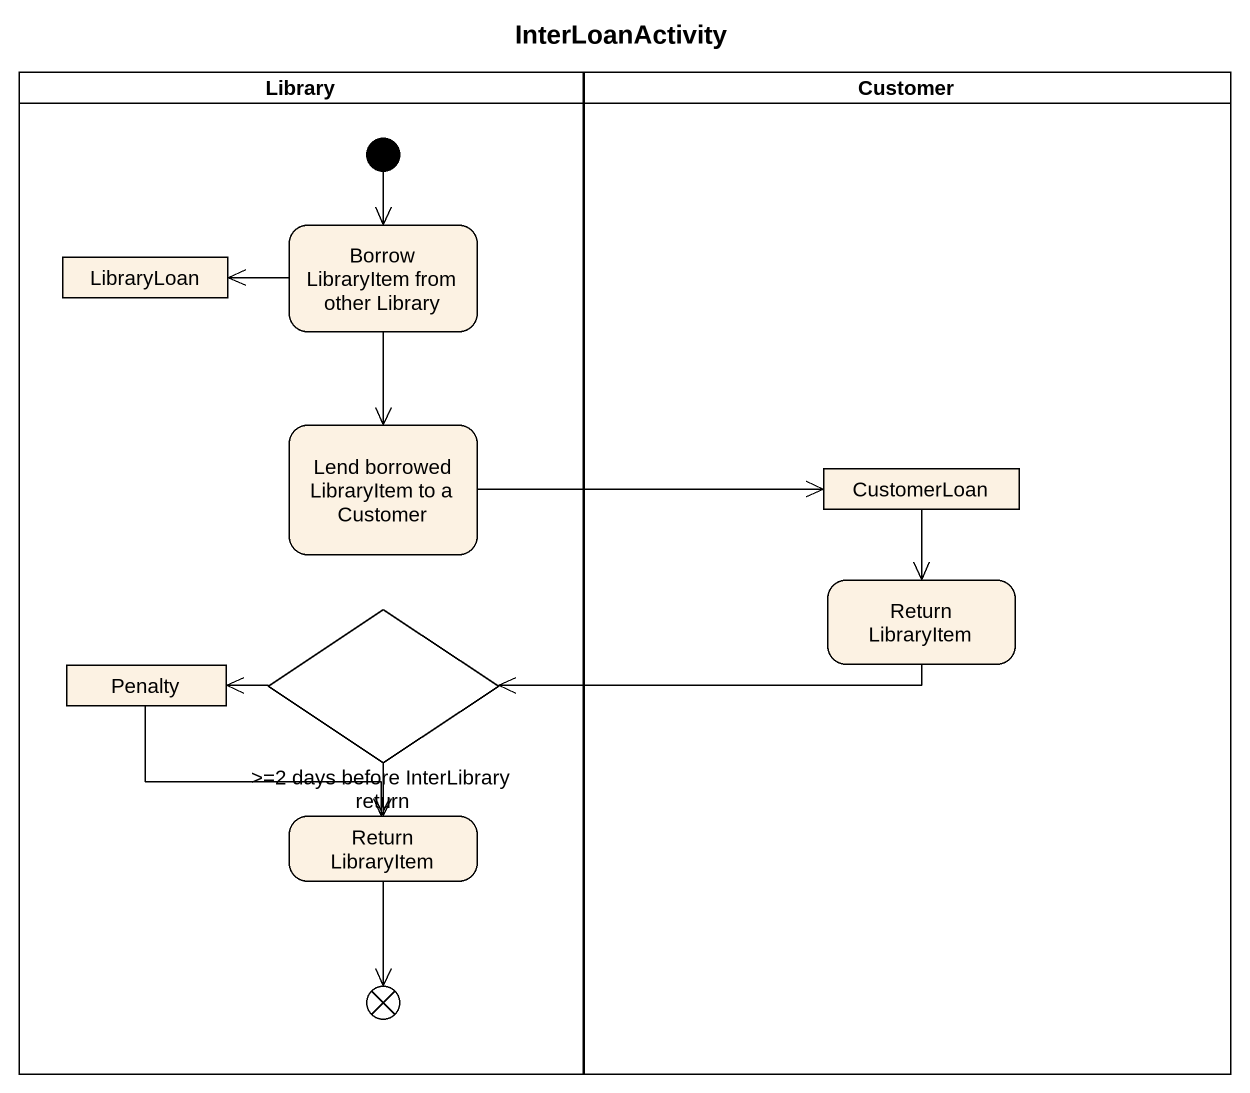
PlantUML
@startuml
title InterLoanActivity
hide empty description
state Library <<partition>> {
  state "Borrow LibraryItem from other Library" as Borrow_LibraryItem_from
  state LibraryLoan <<object>>
  state "Lend borrowed LibraryItem to a Customer" as Lend_borrowed_LibraryItem
  state Penalty <<object>>
  state ">=2 days before InterLibrary return" as c2_days_before_InterLibrary <<choice>>
  state "Return LibraryItem" as Return_LibraryItem_2
  state flowfinal1 <<end>>
  [*] --> Borrow_LibraryItem_from
}
state Customer <<partition>> {
  state CustomerLoan <<object>>
  state "Return LibraryItem" as Return_LibraryItem
}
Borrow_LibraryItem_from -left-> LibraryLoan
Borrow_LibraryItem_from --> Lend_borrowed_LibraryItem
Lend_borrowed_LibraryItem -right-> CustomerLoan
CustomerLoan --> Return_LibraryItem
Return_LibraryItem -left-> c2_days_before_InterLibrary
Penalty --> Return_LibraryItem_2
c2_days_before_InterLibrary -left-> Penalty
c2_days_before_InterLibrary --> Return_LibraryItem_2
Return_LibraryItem_2 --> flowfinal1
@enduml
